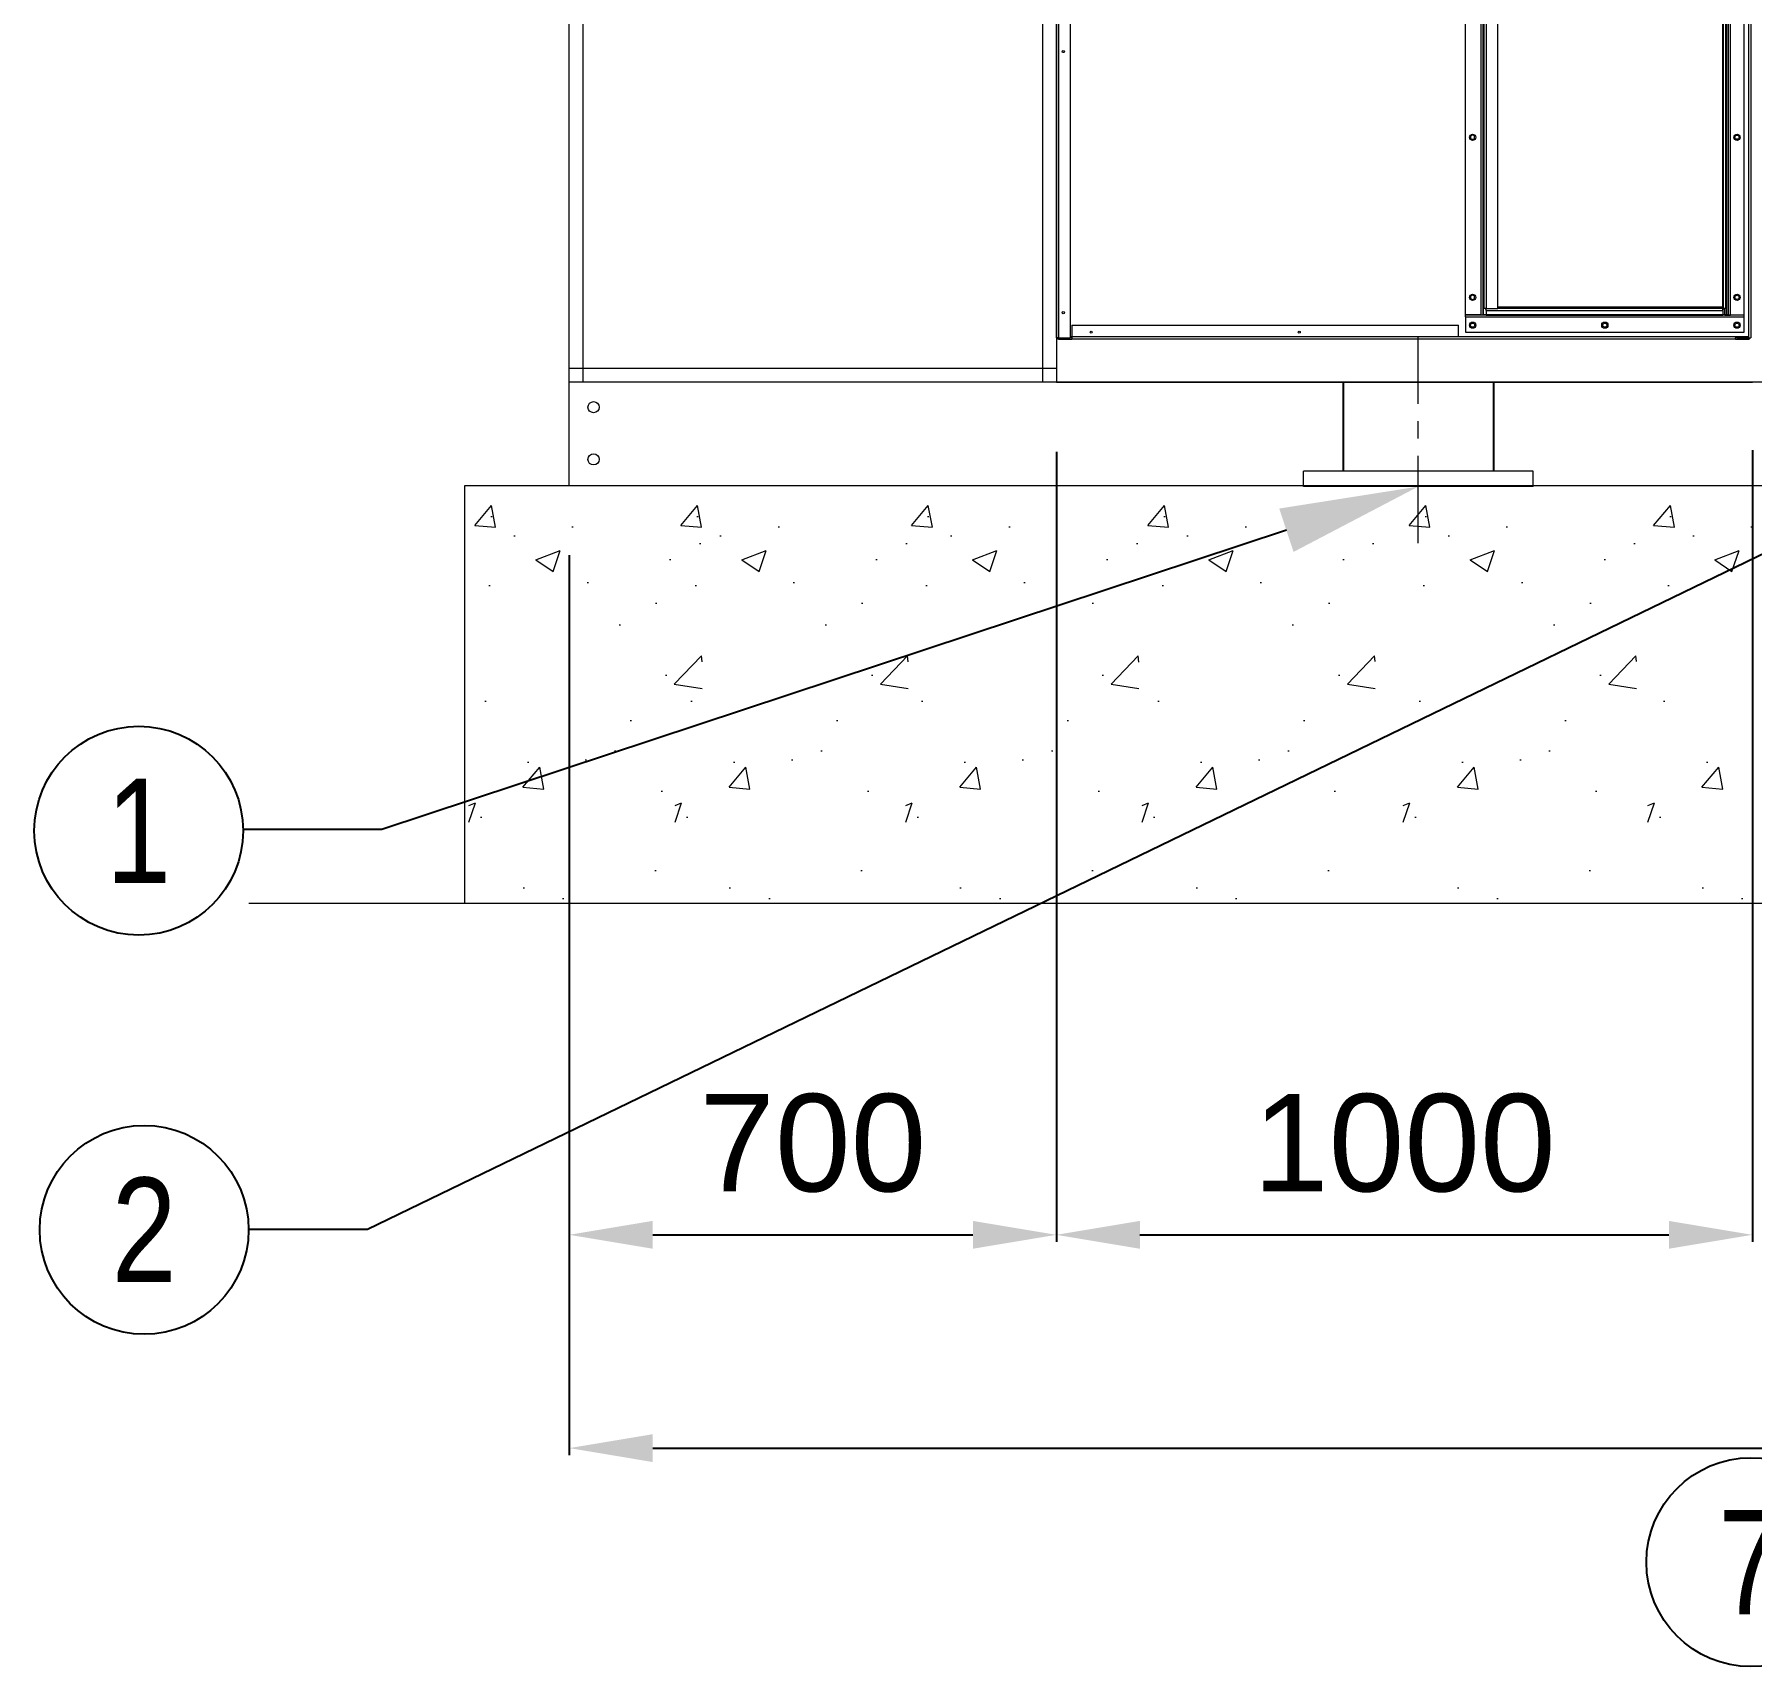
# Model space of a CAD drawing. Header units: millimetres. Extents: x -661384 to 33175, y -139129 to 24362.
# Drawn here: x 11892 to 14360, y 9304 to 11649 of the extents above; entities that cross this region are included whole.
import ezdxf
from ezdxf import colors
from ezdxf.entities.mleader import LeaderData, LeaderLine
from ezdxf.enums import TextEntityAlignment as Align
from ezdxf.math import Vec2, Vec3

# ---------------------------------------------------------------- set-up
doc = ezdxf.new("R2010")
doc.units = ezdxf.units.MM
doc.linetypes.add('CENTER', pattern=[2, 1.25, -0.25, 0.25, -0.25])
for name, color, linetype in [('냉각탑_dim', 1, 'Continuous'), ('냉각탑_text', 3, 'Continuous'), ('냉각탑_기초', 23, 'Continuous')]:
    doc.layers.add(name, color=color, linetype=linetype)
doc.styles.get("Standard").update_dxf_attribs({"font": 'arial.ttf'})
doc.dimstyles.new('1.40', dxfattribs={"dimscale": 20, "dimtxt": 1.5, "dimasz": 1, "dimexe": 0.5, "dimexo": 0.5, "dimgap": 0.5, "dimtad": 1, "dimdec": 0, "dimzin": 0, "dimdsep": 46, "dimtxsty": 'Standard', "dimcen": 0, "dimclrd": 2, "dimclre": 2, "dimclrt": 3, "dimadec": 0, "dimazin": 0, "dimtfac": 1, "dimtdec": 0, "dimtmove": 0, "dimatfit": 0, "dimfxl": 1, "dimtolj": 1, "dimtzin": 0, "dimlwd": -1, "dimlwe": -1, "dimarcsym": 0})

# ---------------------------------------------------------------- blocks, each defined once
blk = doc.blocks.new('*D317')
at = {"color": 2, "transparency": 16777216}
for p, q in [((13360.8, 11049.5), (13360.8, 9914.8)), ((12660.8, 10901.2), (12660.8, 9914.8)), ((12780.8, 9924.8), (13240.8, 9924.8))]:
    blk.add_line(p, q, dxfattribs=at)
for points in [[(12780.8, 9944.8), (12780.8, 9904.8), (12660.8, 9924.8)], [(13240.8, 9944.8), (13240.8, 9904.8), (13360.8, 9924.8)]]:
    blk.add_solid(points, dxfattribs=at)
at = {"layer": 'Defpoints', "color": 0, "transparency": 16777216}
for p in [(13360.8, 11149.5), (12660.8, 11001.2), (13360.8, 9924.8)]:
    blk.add_point(p, dxfattribs=at)
at = {"color": 3, "lineweight": 5, "transparency": 16777216, "insert": (13010.8, 10056.2), "char_height": 140, "attachment_point": 5}
blk.add_mtext('\\A1;700', dxfattribs=at)
blk = doc.blocks.new('*D321')
at = {"color": 2, "transparency": 16777216}
for p, q in [((12660.8, 10901.2), (12660.8, 9608.4)), ((20360.8, 10901.2), (20360.8, 9608.4)), ((12780.8, 9618.4), (20240.8, 9618.4))]:
    blk.add_line(p, q, dxfattribs=at)
for points in [[(12780.8, 9638.4), (12780.8, 9598.4), (12660.8, 9618.4)], [(20240.8, 9638.4), (20240.8, 9598.4), (20360.8, 9618.4)]]:
    blk.add_solid(points, dxfattribs=at)
at = {"layer": 'Defpoints', "color": 0, "transparency": 16777216}
for p in [(12660.8, 11001.2), (20360.8, 11001.2), (20360.8, 9618.4)]:
    blk.add_point(p, dxfattribs=at)
at = {"color": 3, "lineweight": 5, "transparency": 16777216, "insert": (16510.8, 9749.9), "char_height": 140, "attachment_point": 5}
blk.add_mtext('\\A1;7700', dxfattribs=at)
blk = doc.blocks.new('*D322')
at = {"color": 2, "transparency": 16777216}
for p, q in [((13360.8, 11049.5), (13360.8, 9914.8)), ((14360.8, 11052), (14360.8, 9914.8)), ((13480.8, 9924.8), (14240.8, 9924.8))]:
    blk.add_line(p, q, dxfattribs=at)
for points in [[(13480.8, 9944.8), (13480.8, 9904.8), (13360.8, 9924.8)], [(14240.8, 9944.8), (14240.8, 9904.8), (14360.8, 9924.8)]]:
    blk.add_solid(points, dxfattribs=at)
at = {"layer": 'Defpoints', "color": 0, "transparency": 16777216}
for p in [(13360.8, 11149.5), (14360.8, 11152), (14360.8, 9924.8)]:
    blk.add_point(p, dxfattribs=at)
at = {"color": 3, "lineweight": 5, "transparency": 16777216, "insert": (13860.8, 10056.2), "char_height": 140, "attachment_point": 5}
blk.add_mtext('\\A1;1000', dxfattribs=at)
blk = doc.blocks.new('A$C5FB90F76')
at = {"color": 7, "lineweight": 13}
for p, q in [((0, 0), (0, 1200)), ((2.8, 0), (2.8, 1200)), ((25, 0), (25, 1200))]:
    blk.add_line(p, q, dxfattribs=at)
at = {"color": 7, "lineweight": 13, "ltscale": 0.014}
for p, q in [((2.8, 1200), (0, 1200)), ((2.8, 0), (0, 0))]:
    blk.add_line(p, q, dxfattribs=at)
at = {"color": 7, "lineweight": 13, "ltscale": 0.111}
for p, q in [((25, 1200), (2.8, 1200)), ((2.8, 0), (25, 0))]:
    blk.add_line(p, q, dxfattribs=at)
at = {"color": 7, "lineweight": 13}
for centre in [(15, 1175), (15, 945), (15, 715), (15, 485), (15, 255), (15, 25)]:
    blk.add_circle(centre, 3, dxfattribs=at)
blk = doc.blocks.new('A$C6C1445C5')
at = {"color": 7, "lineweight": 13}
for p, q in [((0, 25), (400, 25)), ((0, 22.2), (400, 22.2)), ((0, 0), (400, 0))]:
    blk.add_line(p, q, dxfattribs=at)
at = {"color": 7, "lineweight": 13, "ltscale": 0.035}
for p, q in [((0, 22.2), (0, 25)), ((400, 22.2), (400, 25))]:
    blk.add_line(p, q, dxfattribs=at)
at = {"color": 7, "lineweight": 13, "ltscale": 0.2775}
for p, q in [((0, 22.2), (0, 0)), ((400, 0), (400, 22.2))]:
    blk.add_line(p, q, dxfattribs=at)
at = {"color": 7, "lineweight": 13}
for centre in [(10, 10), (200, 10), (390, 10)]:
    blk.add_circle(centre, 3, dxfattribs=at)
blk = doc.blocks.new('A$C01666899')
at = {"color": 4, "lineweight": 13}
for p, q in [((1212, 354), (0, 354)), ((1202.3, 347.4), (9.7, 347.4)), ((0, 343.1), (0, 2.9)), ((6.6, 343.1), (6.6, 2.9)), ((1202.3, 344), (9.7, 344)), ((10, 343.1), (10, 20)), ((11.4, 20), (11.4, 342.6)), ((11.4, 342.6), (1200.6, 342.6)), ((1200.6, 342.6), (1200.6, 20)), ((1202, 20), (1202, 343.1)), ((1205.4, 2.9), (1205.4, 343.1)), ((1212, 2.9), (1212, 343.1)), ((1202.3, 20), (9.7, 20)), ((1202.3, 3.4), (9.7, 3.4)), ((1202.3, 0), (9.7, 0))]:
    blk.add_line(p, q, dxfattribs=at)
at = {"color": 4, "lineweight": 13, "ltscale": 0.04}
for p, q in [((0, 346), (0, 354)), ((1212, 346), (1212, 354))]:
    blk.add_line(p, q, dxfattribs=at)
at = {"color": 4, "lineweight": 13, "ltscale": 0.0485}
for p, q in [((9.7, 346), (0, 346)), ((1212, 346), (1202.3, 346))]:
    blk.add_line(p, q, dxfattribs=at)
at = {"color": 4, "lineweight": 13, "ltscale": 0.007}
for p, q in [((9.7, 347.4), (9.7, 346)), ((1202.3, 347.4), (1202.3, 346))]:
    blk.add_line(p, q, dxfattribs=at)
at = {"color": 4, "lineweight": 13, "ltscale": 0.01}
blk.add_line((9.7, 346), (9.7, 344), dxfattribs=at)
at = {"color": 4, "lineweight": 13, "ltscale": 0.017}
for p, q in [((1202.3, 347.4), (1202.3, 344)), ((6.6, 343.1), (10, 343.1)), ((1205.4, 343.1), (1202, 343.1)), ((9.7, 3.4), (9.7, 0)), ((1202.3, 3.4), (1202.3, 0))]:
    blk.add_line(p, q, dxfattribs=at)
at = {"color": 4, "lineweight": 13, "ltscale": 0.033}
for p, q in [((6.6, 343.1), (0, 343.1)), ((1205.4, 343.1), (1212, 343.1)), ((6.6, 2.9), (0, 2.9)), ((1205.4, 2.9), (1212, 2.9))]:
    blk.add_line(p, q, dxfattribs=at)
at = {"color": 4, "lineweight": 13, "ltscale": 0.0085}
for p, q in [((9.7, 344), (8, 344)), ((1202.3, 344), (1204, 344)), ((9.7, 2), (8, 2)), ((1202.3, 2), (1204, 2))]:
    blk.add_line(p, q, dxfattribs=at)
at = {"color": 4, "lineweight": 13, "ltscale": 0.0045}
for p, q in [((8, 343.1), (8, 344)), ((10, 343.1), (10, 344)), ((1202, 344), (1202, 343.1)), ((1204, 344), (1204, 343.1)), ((8, 2), (8, 2.9)), ((1204, 2.9), (1204, 2))]:
    blk.add_line(p, q, dxfattribs=at)
at = {"color": 4, "lineweight": 13, "ltscale": 0.0155}
for p, q in [((6.6, 2.9), (9.7, 2.9)), ((1205.4, 2.9), (1202.3, 2.9))]:
    blk.add_line(p, q, dxfattribs=at)
at = {"color": 4, "lineweight": 13, "ltscale": 0.083}
for p, q in [((9.7, 20), (9.7, 3.4)), ((1202.3, 3.4), (1202.3, 20))]:
    blk.add_line(p, q, dxfattribs=at)
at = {"color": 4, "lineweight": 13}
for centre, radius in [((606, 316), 9), ((589.5, 316), 2), ((622.5, 316), 2)]:
    blk.add_circle(centre, radius, dxfattribs=at)
blk = doc.blocks.new('1')
at = {"color": 0, "lineweight": 20}
for p, q in [((12660.8, 11149.5), (12660.8, 14349.5)), ((12680.8, 11149.5), (12680.8, 14349.5)), ((13340.8, 14349.5), (13340.8, 11149.5)), ((13360.8, 14349.5), (13360.8, 11149.5)), ((13360.8, 11169.5), (12660.8, 11169.5)), ((12660.8, 11001.2), (12660.8, 11149.5)), ((19260.8, 11149.5), (12660.8, 11149.5)), ((13360.8, 11149.5), (14360.8, 11149.5))]:
    blk.add_line(p, q, dxfattribs=at)
at = {"color": 7, "lineweight": 20}
for p, q in [((13360.8, 11213.2), (13360.8, 14347.8)), ((13364.2, 11213.2), (13364.2, 14347.8)), ((14355.4, 14347.8), (14355.4, 11214.9)), ((14358.8, 14347.8), (14358.8, 11213.2)), ((13380.8, 14320.3), (13380.8, 11213.2)), ((13973.8, 12446.5), (13973.8, 11246.5)), ((14323.8, 12446.5), (14323.8, 11246.5)), ((13382.8, 11231.5), (13938.8, 11231.5)), ((14323.8, 11246.5), (13973.8, 11246.5)), ((14355.4, 11214.9), (13382.8, 11214.9)), ((14336.8, 11211.5), (13382.8, 11211.5))]:
    blk.add_line(p, q, dxfattribs=at)
at = {"color": 7, "lineweight": 20, "ltscale": 0.027667}
for p, q in [((13382.8, 11231.5), (13382.8, 11214.9)), ((13938.8, 11214.9), (13938.8, 11231.5)), ((13364.2, 11213.2), (13380.8, 11213.2)), ((14338.8, 11214.9), (14355.4, 11214.9)), ((14338.8, 11213.2), (14355.4, 11213.2))]:
    blk.add_line(p, q, dxfattribs=at)
at = {"color": 7, "lineweight": 20, "ltscale": 0.005667}
for p, q in [((13364.2, 11213.2), (13360.8, 11213.2)), ((13382.8, 11214.9), (13382.8, 11211.5)), ((14336.8, 11214.9), (14336.8, 11211.5)), ((14355.4, 11213.2), (14358.8, 11213.2))]:
    blk.add_line(p, q, dxfattribs=at)
at = {"color": 7, "lineweight": 20, "ltscale": 0.002833}
for p, q in [((13362.8, 11211.5), (13362.8, 11213.2)), ((13363.7, 11211.5), (13363.7, 11213.2)), ((14338.8, 11213.2), (14338.8, 11214.9)), ((14355.4, 11214.9), (14355.4, 11213.2)), ((14355.9, 11213.2), (14355.9, 11211.5)), ((14356.8, 11211.5), (14356.8, 11213.2))]:
    blk.add_line(p, q, dxfattribs=at)
at = {"color": 7, "lineweight": 20, "ltscale": 0.0015}
for p, q in [((13363.7, 11211.5), (13362.8, 11211.5)), ((14356.8, 11211.5), (14355.9, 11211.5))]:
    blk.add_line(p, q, dxfattribs=at)
at = {"color": 7, "lineweight": 20, "ltscale": 0.031833}
for p, q in [((13363.7, 11211.5), (13382.8, 11211.5)), ((14336.8, 11211.5), (14355.9, 11211.5))]:
    blk.add_line(p, q, dxfattribs=at)
at = {"color": 7, "lineweight": 20, "ltscale": 0.003333}
for p, q in [((13382.8, 11214.9), (13380.8, 11214.9)), ((13382.8, 11213.5), (13380.8, 11213.5)), ((14338.8, 11213.5), (14336.8, 11213.5)), ((14336.8, 11211.5), (14336.8, 11213.5))]:
    blk.add_line(p, q, dxfattribs=at)
at = {"color": 7, "lineweight": 20, "ltscale": 0.000512635}
blk.add_line((13382.8, 11211.5), (13382.8, 11211.8), dxfattribs=at)
at = {"color": 0, "ltscale": 30}
for p, q in [((13773.1, 11149.5), (13773.1, 11021.6)), ((13989.1, 11149.5), (13989.1, 11021.6))]:
    blk.add_line(p, q, dxfattribs=at)
at = {"color": 7, "lineweight": 15}
for p, q in [((13715.7, 10999.6), (13715.7, 11021.6)), ((14045.7, 11021.6), (13715.7, 11021.6)), ((14045.7, 10999.6), (14045.7, 11021.6)), ((14045.7, 10999.6), (13715.7, 10999.6))]:
    blk.add_line(p, q, dxfattribs=at)
at = {"lineweight": 5}
blk.add_line((12660.8, 11001.2), (20360.8, 11001.2), dxfattribs=at)
at = {"color": 7, "lineweight": 20}
for centre, radius in [((13370.8, 11624.5), 1.5), ((13958.8, 11501.5), 4.5), ((14338.8, 11501.5), 4.5), ((13958.8, 11271.5), 4.5), ((14338.8, 11271.5), 4.5), ((13370.8, 11249.5), 1.5), ((13958.8, 11231.5), 4.5), ((14148.8, 11231.5), 4.5), ((14338.8, 11231.5), 4.5), ((13410.8, 11221.5), 1.5), ((13709.8, 11221.5), 1.5)]:
    blk.add_circle(centre, radius, dxfattribs=at)
at = {"lineweight": 20}
for centre in [(12695.8, 11113.7), (12695.8, 11038.7)]:
    blk.add_circle(centre, 8, dxfattribs=at)
at = {"layer": '냉각탑_기초', "lineweight": 20, "ltscale": 30}
blk.add_line((12510.8, 11001.2), (20510.8, 11001.2), dxfattribs=at)
at = {"lineweight": 20, "xscale": -1}
blk.add_blockref('A$C5FB90F76', (13973.8, 11246.5), dxfattribs=at)
at = {"lineweight": 20, "rotation": 270}
blk.add_blockref('A$C01666899', (13975.3, 12457.9), dxfattribs=at)
at = {"lineweight": 20}
for name, p in [('A$C5FB90F76', (14323.8, 11246.5)), ('A$C6C1445C5', (13948.8, 11221.5))]:
    blk.add_blockref(name, p, dxfattribs=at)

msp = doc.modelspace()

# ---------------------------------------------------------------- hatches: boundary and pattern name
at = {"layer": '냉각탑_기초', "lineweight": 20, "ltscale": 30}
h = msp.add_hatch(dxfattribs=at)
h.set_pattern_fill('AR-CONC', color=256, scale=50, style=0)
h.set_pattern_definition([(50, (-2076.7, -5540.16), (358.63, -31.376), [37.5, -412.5]), (355, (-2076.7, -5540.16), (-69.3757, 376.096), [30, -330]), (100.4514, (-2046.8, -5542.78), (289.2547, 344.72), [31.87, -350.571]), (46.1842, (-2076.7, -5440.16), (533.6205, -82.7595), [56.25, -618.75]), (96.6356, (-2032.23, -5447.06), (467.331, 487.059), [47.805, -525.856]), (351.1842, (-2076.7, -5440.16), (467.331, 487.059), [45, -495]), (21, (-2026.7, -5465.16), (298.4535, -201.3094), [37.5, -412.5]), (326, (-2026.7, -5465.16), (121.6577, 362.575), [30, -330]), (71.4514, (-2001.83, -5481.94), (420.1113, 161.265), [31.87, -350.571]), (37.5, (-2076.7, -5540.16), (6.0799, 166.4469), [0, -326, 0, -335, 0, -331.25]), (7.5, (-2076.7, -5540.16), (131.5348, 197.2059), [0, -191, 0, -318.5, 0, -126.25]), (327.5, (-2188.2, -5540.16), (266.9112, -11.2774), [0, -125, 0, -390, 0, -517.5]), (317.5, (-2238.2, -5540.16), (291.593, 50.0525), [0, -162.5, 0, -259, 0, -367.5])])
h.paths.add_polyline_path([(12851.8, 11001.2), (12516.8, 11001.2), (12516.8, 10401.2), (12851.8, 10401.2)])
h = msp.add_hatch(dxfattribs=at)
h.set_pattern_fill('AR-CONC', color=256, scale=50, style=0)
h.set_pattern_definition([(50, (-1780.52, -5540.16), (358.63, -31.376), [37.5, -412.5]), (355, (-1780.52, -5540.16), (-69.3757, 376.096), [30, -330]), (100.4514, (-1750.64, -5542.78), (289.2547, 344.72), [31.87, -350.571]), (46.1842, (-1780.5, -5440.16), (533.6205, -82.7595), [56.25, -618.75]), (96.6356, (-1736.05, -5447.06), (467.331, 487.059), [47.805, -525.856]), (351.1842, (-1780.5, -5440.16), (467.331, 487.059), [45, -495]), (21, (-1730.52, -5465.16), (298.4535, -201.3094), [37.5, -412.5]), (326, (-1730.52, -5465.16), (121.6577, 362.575), [30, -330]), (71.4514, (-1705.65, -5481.94), (420.1113, 161.265), [31.87, -350.571]), (37.5, (-1780.52, -5540.16), (6.0799, 166.4469), [0, -326, 0, -335, 0, -331.25]), (7.5, (-1780.52, -5540.16), (131.5348, 197.2059), [0, -191, 0, -318.5, 0, -126.25]), (327.5, (-1892.02, -5540.16), (266.9112, -11.2774), [0, -125, 0, -390, 0, -517.5]), (317.5, (-1942.02, -5540.16), (291.593, 50.0525), [0, -162.5, 0, -259, 0, -367.5])])
h.paths.add_polyline_path([(13148, 11001.2), (12813, 11001.2), (12813, 10401.2), (13148, 10401.2)])
h = msp.add_hatch(dxfattribs=at)
h.set_pattern_fill('AR-CONC', color=256, scale=50, style=0)
h.set_pattern_definition([(50, (-1449.05, -5540.16), (358.63, -31.376), [37.5, -412.5]), (355, (-1449.05, -5540.16), (-69.3757, 376.096), [30, -330]), (100.4514, (-1419.16, -5542.78), (289.2547, 344.72), [31.87, -350.571]), (46.1842, (-1449.05, -5440.16), (533.6205, -82.7595), [56.25, -618.75]), (96.6356, (-1404.6, -5447.06), (467.331, 487.059), [47.805, -525.856]), (351.1842, (-1449.05, -5440.16), (467.331, 487.059), [45, -495]), (21, (-1399.05, -5465.16), (298.4535, -201.3094), [37.5, -412.5]), (326, (-1399.05, -5465.16), (121.6577, 362.575), [30, -330]), (71.4514, (-1374.18, -5481.94), (420.1113, 161.265), [31.87, -350.571]), (37.5, (-1449.05, -5540.16), (6.0799, 166.4469), [0, -326, 0, -335, 0, -331.25]), (7.5, (-1449.05, -5540.16), (131.5348, 197.2059), [0, -191, 0, -318.5, 0, -126.25]), (327.5, (-1560.55, -5540.16), (266.9112, -11.2774), [0, -125, 0, -390, 0, -517.5]), (317.5, (-1610.55, -5540.16), (291.593, 50.0525), [0, -162.5, 0, -259, 0, -367.5])])
h.paths.add_polyline_path([(13479.5, 11001.2), (13144.5, 11001.2), (13144.5, 10401.2), (13479.5, 10401.2)])
h = msp.add_hatch(dxfattribs=at)
h.set_pattern_fill('AR-CONC', color=256, scale=50, style=0)
h.set_pattern_definition([(50, (-1109.6, -5540.16), (358.63, -31.376), [37.5, -412.5]), (355, (-1109.6, -5540.16), (-69.3757, 376.096), [30, -330]), (100.4514, (-1079.7, -5542.78), (289.2547, 344.72), [31.87, -350.571]), (46.1842, (-1109.6, -5440.16), (533.6205, -82.7595), [56.25, -618.75]), (96.6356, (-1065.1, -5447.06), (467.331, 487.059), [47.805, -525.856]), (351.1842, (-1109.6, -5440.16), (467.331, 487.059), [45, -495]), (21, (-1059.6, -5465.16), (298.4535, -201.3094), [37.5, -412.5]), (326, (-1059.6, -5465.16), (121.6577, 362.575), [30, -330]), (71.4514, (-1034.7, -5481.94), (420.1113, 161.265), [31.87, -350.571]), (37.5, (-1109.59, -5540.16), (6.0799, 166.4469), [0, -326, 0, -335, 0, -331.25]), (7.5, (-1109.59, -5540.16), (131.5348, 197.2059), [0, -191, 0, -318.5, 0, -126.25]), (327.5, (-1221.09, -5540.16), (266.9112, -11.2774), [0, -125, 0, -390, 0, -517.5]), (317.5, (-1271.09, -5540.16), (291.593, 50.0525), [0, -162.5, 0, -259, 0, -367.5])])
h.paths.add_polyline_path([(13818.9, 11001.2), (13483.9, 11001.2), (13483.9, 10401.2), (13818.9, 10401.2)])
h = msp.add_hatch(dxfattribs=at)
h.set_pattern_fill('AR-CONC', color=256, scale=50, style=0)
h.set_pattern_definition([(50, (-734.18, -5540.16), (358.63, -31.376), [37.5, -412.5]), (355, (-734.18, -5540.16), (-69.3757, 376.096), [30, -330]), (100.4514, (-704.3, -5542.78), (289.2547, 344.72), [31.87, -350.571]), (46.1842, (-734.2, -5440.16), (533.6205, -82.7595), [56.25, -618.75]), (96.6356, (-689.7, -5447.06), (467.331, 487.059), [47.805, -525.856]), (351.1842, (-734.2, -5440.16), (467.331, 487.059), [45, -495]), (21, (-684.18, -5465.16), (298.4535, -201.3094), [37.5, -412.5]), (326, (-684.18, -5465.16), (121.6577, 362.575), [30, -330]), (71.4514, (-659.3, -5481.94), (420.1113, 161.265), [31.87, -350.571]), (37.5, (-734.18, -5540.16), (6.0799, 166.4469), [0, -326, 0, -335, 0, -331.25]), (7.5, (-734.18, -5540.16), (131.5348, 197.2059), [0, -191, 0, -318.5, 0, -126.25]), (327.5, (-845.68, -5540.16), (266.9112, -11.2774), [0, -125, 0, -390, 0, -517.5]), (317.5, (-895.68, -5540.16), (291.593, 50.0525), [0, -162.5, 0, -259, 0, -367.5])])
h.paths.add_polyline_path([(14194.3, 11001.2), (13859.3, 11001.2), (13859.3, 10401.2), (14194.3, 10401.2)])
h = msp.add_hatch(dxfattribs=at)
h.set_pattern_fill('AR-CONC', color=256, scale=50, style=0)
h.set_pattern_definition([(50, (-382.74, -5540.16), (358.63, -31.376), [37.5, -412.5]), (355, (-382.74, -5540.16), (-69.3757, 376.096), [30, -330]), (100.4514, (-352.85, -5542.78), (289.2547, 344.72), [31.87, -350.571]), (46.1842, (-382.74, -5440.16), (533.6205, -82.7595), [56.25, -618.75]), (96.6356, (-338.27, -5447.06), (467.331, 487.059), [47.805, -525.856]), (351.1842, (-382.74, -5440.16), (467.331, 487.059), [45, -495]), (21, (-332.74, -5465.16), (298.4535, -201.3094), [37.5, -412.5]), (326, (-332.74, -5465.16), (121.6577, 362.575), [30, -330]), (71.4514, (-307.87, -5481.94), (420.1113, 161.265), [31.87, -350.571]), (37.5, (-382.74, -5540.16), (6.0799, 166.4469), [0, -326, 0, -335, 0, -331.25]), (7.5, (-382.74, -5540.16), (131.5348, 197.2059), [0, -191, 0, -318.5, 0, -126.25]), (327.5, (-494.24, -5540.16), (266.9112, -11.2774), [0, -125, 0, -390, 0, -517.5]), (317.5, (-544.24, -5540.16), (291.593, 50.0525), [0, -162.5, 0, -259, 0, -367.5])])
h.paths.add_polyline_path([(14545.8, 11001.2), (14210.8, 11001.2), (14210.8, 10401.2), (14545.8, 10401.2)])

# ---------------------------------------------------------------- linework, layer by layer
at = {"color": 1, "linetype": 'CENTER', "lineweight": 20, "ltscale": 100}
msp.add_line((13880.7, 10918.6), (13880.7, 11214.9), dxfattribs=at)
at = {"layer": '냉각탑_dim', "linetype": 'ByBlock', "lineweight": -3}
for centre in [(12042.3, 10505.3), (12050.1, 9931.9), (14358.6, 9454.5)]:
    msp.add_circle(centre, 150, dxfattribs=at)
at = {"layer": '냉각탑_기초', "lineweight": 20, "ltscale": 30}
for p, q in [((12510.8, 10401.2), (12510.8, 11001.2)), ((12200.6, 10401.2), (20785.9, 10401.2))]:
    msp.add_line(p, q, dxfattribs=at)

# ---------------------------------------------------------------- block references
msp.add_blockref('1', (0, 0))

# ---------------------------------------------------------------- texts
at = {"layer": '냉각탑_text', "width": 0.8}
for s, p in [('1', (12042.3, 10505.3)), ('2', (12050.1, 9931.9)), ('7', (14358.6, 9454.5))]:
    msp.add_text(s, height=150, dxfattribs=at).set_placement(p, align=Align.MIDDLE_CENTER)

# ---------------------------------------------------------------- dimensions: what is measured, and where the dimension line sits
at = {"lineweight": 5}
for base, p1, p2, picture, middle in [((13360.8, 9924.8), (12660.8, 11001.2), (13360.8, 11149.5), '*D317', (13010.8, 10056.2)), ((14360.8, 9924.8), (13360.8, 11149.5), (14360.8, 11152), '*D322', (13860.8, 10056.2)), ((20360.8, 9618.4), (12660.8, 11001.2), (20360.8, 11001.2), '*D321', (16510.8, 9749.9))]:
    dim = msp.add_linear_dim(base=base, p1=p1, p2=p2, dimstyle='1.40', override={"dimtxt": 7, "dimasz": 6, "dimexo": 5, "dimgap": 3}, dxfattribs=at)
    dim.commit()
    dim.dimension.update_dxf_attribs({"geometry": picture, "text_midpoint": middle})

# ---------------------------------------------------------------- leaders
at = {"layer": '냉각탑_dim', "lineweight": -3}
ml = msp.add_multileader_mtext('Standard', dxfattribs=at)
ml.set_content('')
ml.set_leader_properties(color=256)
ml.build(insert=Vec2(0, 0))
ml.multileader.update_dxf_attribs({"text_right_attachment_type": 6, "dogleg_length": 5, "arrow_head_size": 199.5, "scale": 30})
ctx = ml.context
ctx.base_point, ctx.scale, ctx.char_height, ctx.arrow_head_size, ctx.landing_gap_size, ctx.plane_origin = Vec3(12192.3, 10507.2), 30, 7.18, 199.5, 3.59, Vec3(14010.8, 9502.7)
ctx.right_attachment, ctx.text_align_type = 6, 2
notes = []
notes.append((ctx, [(0, (1, 1, 0), (12391.8, 10507.2), (-1, 0), 199.5, [(0, [(13880.7, 10999.6)], 0, [])])]))
ctx.mtext, ml.multileader.dxf.content_type = None, 0
ml = msp.add_multileader_mtext('Standard', dxfattribs=at)
ml.set_content('')
ml.set_leader_properties(color=256)
ml.build(insert=Vec2(0, 0))
ml.multileader.update_dxf_attribs({"text_right_attachment_type": 6, "dogleg_length": 5, "arrow_head_size": 199.5, "scale": 30})
ctx = ml.context
ctx.base_point, ctx.scale, ctx.char_height, ctx.arrow_head_size, ctx.landing_gap_size, ctx.plane_origin = Vec3(12201.1, 9932.2), 30, 7.18, 199.5, 3.59, Vec3(14706.1, 9502.6)
ctx.right_attachment, ctx.text_align_type = 6, 2
notes.append((ctx, [(0, (1, 1, 0), (12371.1, 9932.2), (-1, 0), 170.1, [(0, [(14576, 10999.5)], 0, [])])]))
ctx.mtext, ml.multileader.dxf.content_type = None, 0
for ctx, leaders in notes:
    for number, flags, end, landing, length, lines in leaders:
        leader = LeaderData()
        leader.index, (leader.has_last_leader_line, leader.has_dogleg_vector, leader.attachment_direction) = number, flags
        leader.last_leader_point, leader.dogleg_vector, leader.dogleg_length = Vec3(end), Vec3(landing), length
        for number, points, colour, breaks in lines:
            line = LeaderLine()
            line.index, line.vertices, line.color, line.breaks = number, Vec3.list(points), colors.encode_raw_color(colour), breaks
            leader.lines.append(line)
        ctx.leaders.append(leader)

doc.saveas('drawing.dxf')
